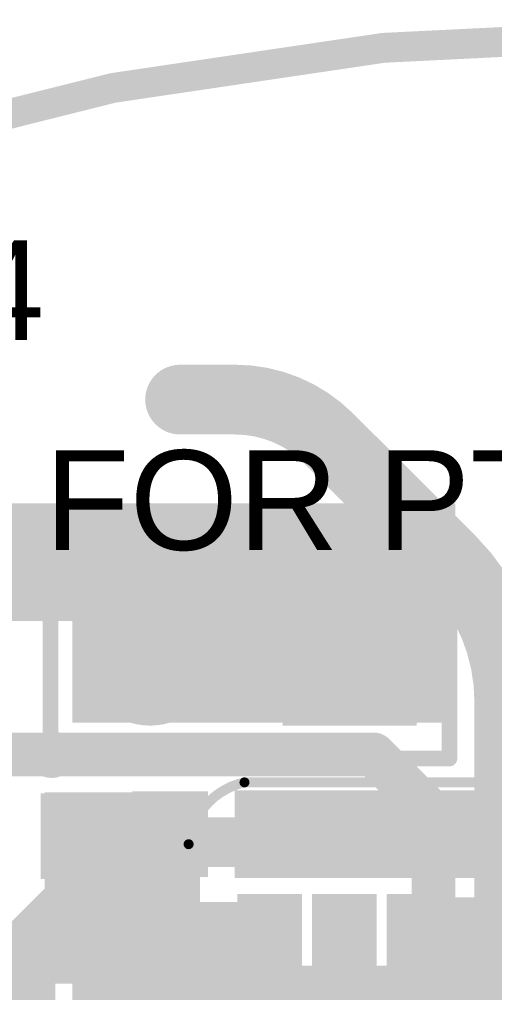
# Model space of a CAD drawing. Header units: millimetres. Extents: x -1.41 to 1.41, y -0.13 to 2.68.
# Drawn here: x -0.3196 to -0.0814, y 2.1966 to 2.6847 of the extents above; entities that cross this region are included whole.
import ezdxf

# ---------------------------------------------------------------- set-up
doc = ezdxf.new("R2010")
doc.units = ezdxf.units.MM
doc.header["$MEASUREMENT"] = 0
for name, color, linetype in [('BottomLayer', 5, 'Continuous'), ('BottomPaste', 16, 'Continuous'), ('BottomSolder', 6, 'Continuous'), ('Mechanical2', 216, 'Continuous'), ('MultiLayer', 9, 'Continuous'), ('PadHoleLayer', 156, 'Continuous'), ('TopLayer', 1, 'Continuous'), ('TopOverlay', 2, 'Continuous'), ('TopPaste', 8, 'Continuous'), ('TopSolder', 216, 'Continuous'), ('ViaHoleLayer', 16, 'Continuous')]:
    doc.layers.add(name, color=color, linetype=linetype)
doc.styles.add('Arial', font='arial.ttf', dxfattribs={"height": 0.2})

# ---------------------------------------------------------------- blocks, each defined once
blk = doc.blocks.new('EEEFT1H221AP_5')
at = {"layer": 'TopLayer'}
for points in [[(-0.2185, 0.03937), (-0.06102, 0.03937), (-0.06102, -0.03937), (-0.2185, -0.03937)], [(0.06102, 0.03937), (0.2185, 0.03937), (0.2185, -0.03937), (0.06102, -0.03937)]]:
    blk.add_hatch(color=1, dxfattribs=at).paths.add_polyline_path(points)
at = {"layer": 'TopPaste'}
for points in [[(-0.2185, 0.03937), (-0.06102, 0.03937), (-0.06102, -0.03937), (-0.2185, -0.03937)], [(0.06102, 0.03937), (0.2185, 0.03937), (0.2185, -0.03937), (0.06102, -0.03937)]]:
    blk.add_hatch(color=8, dxfattribs=at).paths.add_polyline_path(points)
at = {"layer": 'TopSolder'}
for points in [[(-0.2225, 0.04337), (-0.05702, 0.04337), (-0.05702, -0.04337), (-0.2225, -0.04337)], [(0.05702, 0.04337), (0.2225, 0.04337), (0.2225, -0.04337), (0.05702, -0.04337)]]:
    blk.add_hatch(color=216, dxfattribs=at).paths.add_polyline_path(points)
at = {"layer": 'TopOverlay', "const_width": 0.005}
for points in [[(-0.095, 0.166), (-0.165, 0.096)], [(0.136, 0.166), (-0.095, 0.166)], [(0.164, 0.135), (0.164, 0.053)], [(-0.165, 0.096), (-0.165, 0.05)], [(-0.184, 0.067), (-0.184, 0.049)], [(-0.175, 0.058), (-0.193, 0.058)], [(-0.165, -0.05), (-0.165, -0.096)], [(0.164, -0.053), (0.164, -0.135)], [(-0.095, -0.166), (-0.165, -0.096)], [(0.136, -0.166), (-0.095, -0.166)]]:
    blk.add_lwpolyline(points, dxfattribs=at)
at = {"layer": 'TopOverlay', "const_width": 0.0025}
for points in [[(-0.09625, 0.166, 1), (-0.09375, 0.166, 1)], [(-0.09625, 0.166, 1), (-0.09375, 0.166, 1)], [(0.13475, 0.166, 1), (0.13725, 0.166, 1)], [(0.13475, 0.166, 1), (0.13725, 0.166, 1)], [(0.16275, 0.135, 1), (0.16525, 0.135, 1)], [(0.16275, 0.135, 1), (0.16525, 0.135, 1)], [(-0.16625, 0.096, 1), (-0.16375, 0.096, 1)], [(-0.16625, 0.096, 1), (-0.16375, 0.096, 1)], [(-0.18525, 0.067, 1), (-0.18275, 0.067, 1)], [(-0.19425, 0.058, 1), (-0.19175, 0.058, 1)], [(-0.17625, 0.058, 1), (-0.17375, 0.058, 1)], [(0.16275, 0.053, 1), (0.16525, 0.053, 1)], [(-0.18525, 0.049, 1), (-0.18275, 0.049, 1)], [(-0.16625, 0.05, 1), (-0.16375, 0.05, 1)], [(-0.16625, -0.05, 1), (-0.16375, -0.05, 1)], [(0.16275, -0.053, 1), (0.16525, -0.053, 1)], [(-0.16625, -0.096, 1), (-0.16375, -0.096, 1)], [(-0.16625, -0.096, 1), (-0.16375, -0.096, 1)], [(0.16275, -0.135, 1), (0.16525, -0.135, 1)], [(0.16275, -0.135, 1), (0.16525, -0.135, 1)], [(-0.09625, -0.166, 1), (-0.09375, -0.166, 1)], [(-0.09625, -0.166, 1), (-0.09375, -0.166, 1)], [(0.13475, -0.166, 1), (0.13725, -0.166, 1)], [(0.13475, -0.166, 1), (0.13725, -0.166, 1)]]:
    blk.add_lwpolyline(points, format="xyb", close=True, dxfattribs=at)
at = {"layer": 'TopOverlay', "const_width": 0.005}
for points in [[(0.136, 0.166, -0.31993), (0.164, 0.135)], [(0.164, -0.135, -0.31993), (0.136, -0.166)]]:
    blk.add_lwpolyline(points, format="xyb", dxfattribs=at)
blk = doc.blocks.new('HDR1X2_133')
at = {"layer": 'BottomLayer'}
blk.add_hatch(color=5, dxfattribs=at).paths.add_polyline_path([(-0.02953, 0.02953), (0.02953, 0.02953), (0.02953, -0.02953), (-0.02953, -0.02953)])
h = blk.add_hatch(color=5, dxfattribs=at)
edge = h.paths.add_edge_path()
edge.add_arc((0.1, 0), 0.02953, 0, 360)
at = {"layer": 'BottomSolder'}
blk.add_hatch(color=6, dxfattribs=at).paths.add_polyline_path([(-0.03353, 0.03353), (0.03353, 0.03353), (0.03353, -0.03353), (-0.03353, -0.03353)])
h = blk.add_hatch(color=6, dxfattribs=at)
edge = h.paths.add_edge_path()
edge.add_arc((0.1, 0), 0.03353, 0, 360)
at = {"layer": 'MultiLayer'}
blk.add_hatch(color=9, dxfattribs=at).paths.add_polyline_path([(-0.02953, 0.02953), (0.02953, 0.02953), (0.02953, -0.02953), (-0.02953, -0.02953)])
h = blk.add_hatch(color=9, dxfattribs=at)
edge = h.paths.add_edge_path()
edge.add_arc((0.1, 0), 0.02953, 0, 360)
at = {"layer": 'PadHoleLayer'}
h = blk.add_hatch(color=156, dxfattribs=at)
edge = h.paths.add_edge_path()
edge.add_arc((0, 0), 0.01772, 0, 360)
h = blk.add_hatch(color=156, dxfattribs=at)
edge = h.paths.add_edge_path()
edge.add_arc((0.1, 0), 0.01772, 0, 360)
at = {"layer": 'TopLayer'}
blk.add_hatch(color=1, dxfattribs=at).paths.add_polyline_path([(-0.02953, 0.02953), (0.02953, 0.02953), (0.02953, -0.02953), (-0.02953, -0.02953)])
h = blk.add_hatch(color=1, dxfattribs=at)
edge = h.paths.add_edge_path()
edge.add_arc((0.1, 0), 0.02953, 0, 360)
at = {"layer": 'TopSolder'}
blk.add_hatch(color=216, dxfattribs=at).paths.add_polyline_path([(-0.03353, 0.03353), (0.03353, 0.03353), (0.03353, -0.03353), (-0.03353, -0.03353)])
h = blk.add_hatch(color=216, dxfattribs=at)
edge = h.paths.add_edge_path()
edge.add_arc((0.1, 0), 0.03353, 0, 360)
at = {"layer": 'TopOverlay', "const_width": 0.00787}
for points in [[(0.15, 0.05), (-0.05, 0.05)], [(-0.05, 0.05), (-0.05, -0.05)], [(0.15, 0.05), (0.15, -0.05)], [(0.15, -0.05), (-0.05, -0.05)]]:
    blk.add_lwpolyline(points, dxfattribs=at)
at = {"layer": 'TopOverlay', "const_width": 0.00394}
for points in [[(-0.05197, 0.05, 1), (-0.04803, 0.05, 1)], [(-0.05197, 0.05, 1), (-0.04803, 0.05, 1)], [(0.14803, 0.05, 1), (0.15197, 0.05, 1)], [(0.14803, 0.05, 1), (0.15197, 0.05, 1)], [(-0.05197, -0.05, 1), (-0.04803, -0.05, 1)], [(-0.05197, -0.05, 1), (-0.04803, -0.05, 1)], [(0.14803, -0.05, 1), (0.15197, -0.05, 1)], [(0.14803, -0.05, 1), (0.15197, -0.05, 1)]]:
    blk.add_lwpolyline(points, format="xyb", close=True, dxfattribs=at)
blk = doc.blocks.new('RES0603_B_146')
at = {"layer": 'BottomLayer'}
for points in [[(-0.045, -0.0175), (-0.045, 0.0175), (-0.015, 0.0175), (-0.015, -0.0175)], [(0.015, -0.0175), (0.015, 0.0175), (0.045, 0.0175), (0.045, -0.0175)]]:
    blk.add_hatch(color=5, dxfattribs=at).paths.add_polyline_path(points)
at = {"layer": 'BottomPaste'}
for points in [[(-0.045, -0.0175), (-0.045, 0.0175), (-0.015, 0.0175), (-0.015, -0.0175)], [(0.015, -0.0175), (0.015, 0.0175), (0.045, 0.0175), (0.045, -0.0175)]]:
    blk.add_hatch(color=16, dxfattribs=at).paths.add_polyline_path(points)
at = {"layer": 'BottomSolder'}
for points in [[(-0.049, -0.0215), (-0.049, 0.0215), (-0.011, 0.0215), (-0.011, -0.0215)], [(0.011, -0.0215), (0.011, 0.0215), (0.049, 0.0215), (0.049, -0.0215)]]:
    blk.add_hatch(color=6, dxfattribs=at).paths.add_polyline_path(points)
blk = doc.blocks.new('RES0603_B_147')
at = {"layer": 'BottomLayer'}
for points in [[(-0.045, -0.0175), (-0.045, 0.0175), (-0.015, 0.0175), (-0.015, -0.0175)], [(0.015, -0.0175), (0.015, 0.0175), (0.045, 0.0175), (0.045, -0.0175)]]:
    blk.add_hatch(color=5, dxfattribs=at).paths.add_polyline_path(points)
at = {"layer": 'BottomPaste'}
for points in [[(-0.045, -0.0175), (-0.045, 0.0175), (-0.015, 0.0175), (-0.015, -0.0175)], [(0.015, -0.0175), (0.015, 0.0175), (0.045, 0.0175), (0.045, -0.0175)]]:
    blk.add_hatch(color=16, dxfattribs=at).paths.add_polyline_path(points)
at = {"layer": 'BottomSolder'}
for points in [[(-0.049, -0.0215), (-0.049, 0.0215), (-0.011, 0.0215), (-0.011, -0.0215)], [(0.011, -0.0215), (0.011, 0.0215), (0.049, 0.0215), (0.049, -0.0215)]]:
    blk.add_hatch(color=6, dxfattribs=at).paths.add_polyline_path(points)
blk = doc.blocks.new('SOT_23_6_B_164')
at = {"layer": 'BottomLayer'}
for points in [[(-0.07559, 0.04961), (-0.02756, 0.04961), (-0.02756, 0.0252), (-0.07559, 0.0252)], [(0.02756, 0.04961), (0.07559, 0.04961), (0.07559, 0.0252), (0.02756, 0.0252)], [(-0.07559, 0.0122), (-0.02756, 0.0122), (-0.02756, -0.0122), (-0.07559, -0.0122)], [(0.02756, 0.0122), (0.07559, 0.0122), (0.07559, -0.0122), (0.02756, -0.0122)], [(-0.07559, -0.0252), (-0.02756, -0.0252), (-0.02756, -0.04961), (-0.07559, -0.04961)], [(0.02756, -0.0252), (0.07559, -0.0252), (0.07559, -0.04961), (0.02756, -0.04961)]]:
    blk.add_hatch(color=5, dxfattribs=at).paths.add_polyline_path(points)
at = {"layer": 'BottomPaste'}
for points in [[(-0.07559, 0.04961), (-0.02756, 0.04961), (-0.02756, 0.0252), (-0.07559, 0.0252)], [(0.02756, 0.04961), (0.07559, 0.04961), (0.07559, 0.0252), (0.02756, 0.0252)], [(-0.07559, 0.0122), (-0.02756, 0.0122), (-0.02756, -0.0122), (-0.07559, -0.0122)], [(0.02756, 0.0122), (0.07559, 0.0122), (0.07559, -0.0122), (0.02756, -0.0122)], [(-0.07559, -0.0252), (-0.02756, -0.0252), (-0.02756, -0.04961), (-0.07559, -0.04961)], [(0.02756, -0.0252), (0.07559, -0.0252), (0.07559, -0.04961), (0.02756, -0.04961)]]:
    blk.add_hatch(color=16, dxfattribs=at).paths.add_polyline_path(points)
at = {"layer": 'BottomSolder'}
for points in [[(-0.07959, 0.05361), (-0.02356, 0.05361), (-0.02356, 0.0212), (-0.07959, 0.0212)], [(0.02356, 0.05361), (0.07959, 0.05361), (0.07959, 0.0212), (0.02356, 0.0212)], [(-0.07959, 0.0162), (-0.02356, 0.0162), (-0.02356, -0.0162), (-0.07959, -0.0162)], [(0.02356, 0.0162), (0.07959, 0.0162), (0.07959, -0.0162), (0.02356, -0.0162)], [(-0.07959, -0.0212), (-0.02356, -0.0212), (-0.02356, -0.05361), (-0.07959, -0.05361)], [(0.02356, -0.0212), (0.07959, -0.0212), (0.07959, -0.05361), (0.02356, -0.05361)]]:
    blk.add_hatch(color=6, dxfattribs=at).paths.add_polyline_path(points)

msp = doc.modelspace()

# ---------------------------------------------------------------- hatches: boundary and pattern name
at = {"layer": 'BottomLayer'}
h = msp.add_hatch(color=5, dxfattribs=at)
edge = h.paths.add_edge_path()
edge.add_arc((-0.239, 2.494), 0.01181, 0, 360)
for points in [[(-0.654, 2.383), (-0.101, 2.383), (-0.101, 2.442), (-0.654, 2.442)], [(-0.086, 2.33), (0.194, 2.33), (0.194, 2.399), (-0.086, 2.399)], [(-0.293, 2.332), (-0.101, 2.332), (-0.101, 2.396), (-0.293, 2.396)], [(-0.03355, 2.26727), (-0.03355, 2.36327), (-0.086, 2.36327), (-0.086, 2.26727)], [(-0.307, 2.23437), (-0.229, 2.23437), (-0.229, 2.297), (-0.307, 2.297)], [(-0.21171, 2.254), (-0.03371, 2.254), (-0.03371, 2.298), (-0.21171, 2.298)], [(-0.307, 2.201), (-0.18171, 2.201), (-0.18171, 2.242), (-0.307, 2.242)], [(-0.13071, 2.19237), (-0.03471, 2.19237), (-0.03471, 2.24437), (-0.13071, 2.24437)]]:
    msp.add_hatch(color=5, dxfattribs=at).paths.add_polyline_path(points)
h = msp.add_hatch(color=5, dxfattribs=at)
edge = h.paths.add_edge_path()
edge.add_arc((-0.30345, 2.31599), 0.01181, 0, 360)
h = msp.add_hatch(color=5, dxfattribs=at)
edge = h.paths.add_edge_path()
edge.add_arc((-0.147, 2.272), 0.01181, 0, 360)
at = {"layer": 'BottomSolder'}
h = msp.add_hatch(color=6, dxfattribs=at)
edge = h.paths.add_edge_path()
edge.add_arc((-0.239, 2.494), 0.00591, 0, 360)
h = msp.add_hatch(color=6, dxfattribs=at)
edge = h.paths.add_edge_path()
edge.add_arc((-0.30345, 2.31599), 0.00591, 0, 360)
h = msp.add_hatch(color=6, dxfattribs=at)
edge = h.paths.add_edge_path()
edge.add_arc((-0.147, 2.272), 0.00591, 0, 360)
at = {"layer": 'TopLayer'}
h = msp.add_hatch(color=1, dxfattribs=at)
edge = h.paths.add_edge_path()
edge.add_arc((-0.239, 2.494), 0.01181, 0, 360)
h = msp.add_hatch(color=1, dxfattribs=at)
edge = h.paths.add_edge_path()
edge.add_arc((-0.30345, 2.31599), 0.01181, 0, 360)
h = msp.add_hatch(color=1, dxfattribs=at)
edge = h.paths.add_edge_path()
edge.add_arc((-0.147, 2.272), 0.01181, 0, 360)
msp.add_hatch(color=1, dxfattribs=at).paths.add_polyline_path([(-0.293, 2.07337), (-0.13171, 2.07337), (-0.13171, 2.21), (-0.293, 2.21)])
at = {"layer": 'TopSolder'}
h = msp.add_hatch(color=216, dxfattribs=at)
edge = h.paths.add_edge_path()
edge.add_arc((-0.239, 2.494), 0.00591, 0, 360)
h = msp.add_hatch(color=216, dxfattribs=at)
edge = h.paths.add_edge_path()
edge.add_arc((-0.30345, 2.31599), 0.00591, 0, 360)
h = msp.add_hatch(color=216, dxfattribs=at)
edge = h.paths.add_edge_path()
edge.add_arc((-0.147, 2.272), 0.00591, 0, 360)
at = {"layer": 'ViaHoleLayer'}
h = msp.add_hatch(color=16, dxfattribs=at)
edge = h.paths.add_edge_path()
edge.add_arc((-0.239, 2.494), 0.00591, 0, 360)
h = msp.add_hatch(color=16, dxfattribs=at)
edge = h.paths.add_edge_path()
edge.add_arc((-0.30345, 2.31599), 0.00591, 0, 360)
h = msp.add_hatch(color=16, dxfattribs=at)
edge = h.paths.add_edge_path()
edge.add_arc((-0.147, 2.272), 0.00591, 0, 360)

# ---------------------------------------------------------------- linework, layer by layer
at = {"layer": 'BottomLayer', "const_width": 0.022}
for points in [[(-0.33311, 2.31599), (-0.30345, 2.31599)], [(-0.15671, 2.21795), (-0.15651, 2.21774)], [(-0.15651, 2.17926), (-0.15651, 2.21774)], [(-0.676, 2.212), (-0.25136, 2.212)]]:
    msp.add_lwpolyline(points, dxfattribs=at)
at = {"layer": 'BottomLayer', "const_width": 0.011}
for points in [[(-0.30895, 2.31599, 1), (-0.29795, 2.31599, 1)], [(-0.16221, 2.21795, 1), (-0.15121, 2.21795, 1)], [(-0.16201, 2.21774, 1), (-0.15101, 2.21774, 1)], [(-0.16201, 2.21774, 1), (-0.15101, 2.21774, 1)], [(-0.25686, 2.212, 1), (-0.24586, 2.212, 1)]]:
    msp.add_lwpolyline(points, format="xyb", close=True, dxfattribs=at)
at = {"layer": 'Mechanical2', "const_width": 0.015}
msp.add_lwpolyline([(1.39764, 1.27953, 1), (-1.39764, 1.27953, 1)], format="xyb", close=True, dxfattribs=at)
at = {"layer": 'TopLayer'}
for points, const_width in [([(-0.239, 2.494), (-0.2115, 2.494)], 0.035), ([(-0.16455, 2.47455), (-0.10329, 2.41329)], 0.035), ([(-0.074, 1.954), (-0.074, 2.34258)], 0.035), ([(-0.30345, 2.31599), (-0.14199, 2.31599)], 0.022), ([(-0.14199, 2.31599), (-0.112, 2.286)], 0.022), ([(-0.112, 2.122), (-0.112, 2.286)], 0.022), ([(-0.314, 2.224), (-0.266, 2.272)], 0.025), ([(-0.266, 2.272), (-0.147, 2.272)], 0.025), ([(-0.314, 2.167), (-0.314, 2.224)], 0.025)]:
    msp.add_lwpolyline(points, dxfattribs=dict(at, const_width=const_width))
for points, const_width in [([(-0.24775, 2.494, 1), (-0.23025, 2.494, 1)], 0.0175), ([(-0.22025, 2.494, 1), (-0.20275, 2.494, 1)], 0.0175), ([(-0.22025, 2.494, 1), (-0.20275, 2.494, 1)], 0.0175), ([(-0.17333, 2.47458, 1), (-0.15583, 2.47458, 1)], 0.0175), ([(-0.17333, 2.47458, 1), (-0.15583, 2.47458, 1)], 0.0175), ([(-0.1733, 2.47455, 1), (-0.1558, 2.47455, 1)], 0.0175), ([(-0.1733, 2.47455, 1), (-0.1558, 2.47455, 1)], 0.0175), ([(-0.11204, 2.41329, 1), (-0.09454, 2.41329, 1)], 0.0175), ([(-0.11204, 2.41329, 1), (-0.09454, 2.41329, 1)], 0.0175), ([(-0.08275, 2.34258, 1), (-0.06525, 2.34258, 1)], 0.0175), ([(-0.08275, 2.34258, 1), (-0.06525, 2.34258, 1)], 0.0175), ([(-0.30895, 2.31599, 1), (-0.29795, 2.31599, 1)], 0.011), ([(-0.14749, 2.31599, 1), (-0.13649, 2.31599, 1)], 0.011), ([(-0.14749, 2.31599, 1), (-0.13649, 2.31599, 1)], 0.011), ([(-0.1175, 2.286, 1), (-0.1065, 2.286, 1)], 0.011), ([(-0.1175, 2.286, 1), (-0.1065, 2.286, 1)], 0.011), ([(-0.27225, 2.272, 1), (-0.25975, 2.272, 1)], 0.0125), ([(-0.27225, 2.272, 1), (-0.25975, 2.272, 1)], 0.0125), ([(-0.15325, 2.272, 1), (-0.14075, 2.272, 1)], 0.0125), ([(-0.32025, 2.224, 1), (-0.30775, 2.224, 1)], 0.0125), ([(-0.32025, 2.224, 1), (-0.30775, 2.224, 1)], 0.0125)]:
    msp.add_lwpolyline(points, format="xyb", close=True, dxfattribs=dict(at, const_width=const_width))
at = {"layer": 'TopLayer', "const_width": 0.035}
for points in [[(-0.2115, 2.494, -0.198785), (-0.16458, 2.47458)], [(-0.16458, 2.47458, -0.000122), (-0.16455, 2.47455)], [(-0.10329, 2.41329, -0.198912), (-0.074, 2.34258)]]:
    msp.add_lwpolyline(points, format="xyb", dxfattribs=at)

# ---------------------------------------------------------------- block references
for name, p, rotation in [('HDR1X2_133', (-0.154, 2.364), 180), ('EEEFT1H221AP_5', (-0.07076, 2.136), 180), ('RES0603_B_146', (-0.214, 2.276), 180), ('SOT_23_6_B_164', (-0.15671, 2.16637), 270)]:
    msp.add_blockref(name, p, dxfattribs=dict(rotation=rotation))
msp.add_blockref('RES0603_B_147', (-0.32, 2.275))

# ---------------------------------------------------------------- texts
at = {"layer": 'TopOverlay', "style": 'Arial'}
msp.add_text('FB4', height=0.05, dxfattribs=at).set_placement((-0.43511, 2.52392))
msp.add_text('FOR PT100', height=0.05, rotation=360, dxfattribs=at).set_placement((-0.307, 2.41859))

doc.saveas('drawing.dxf')
